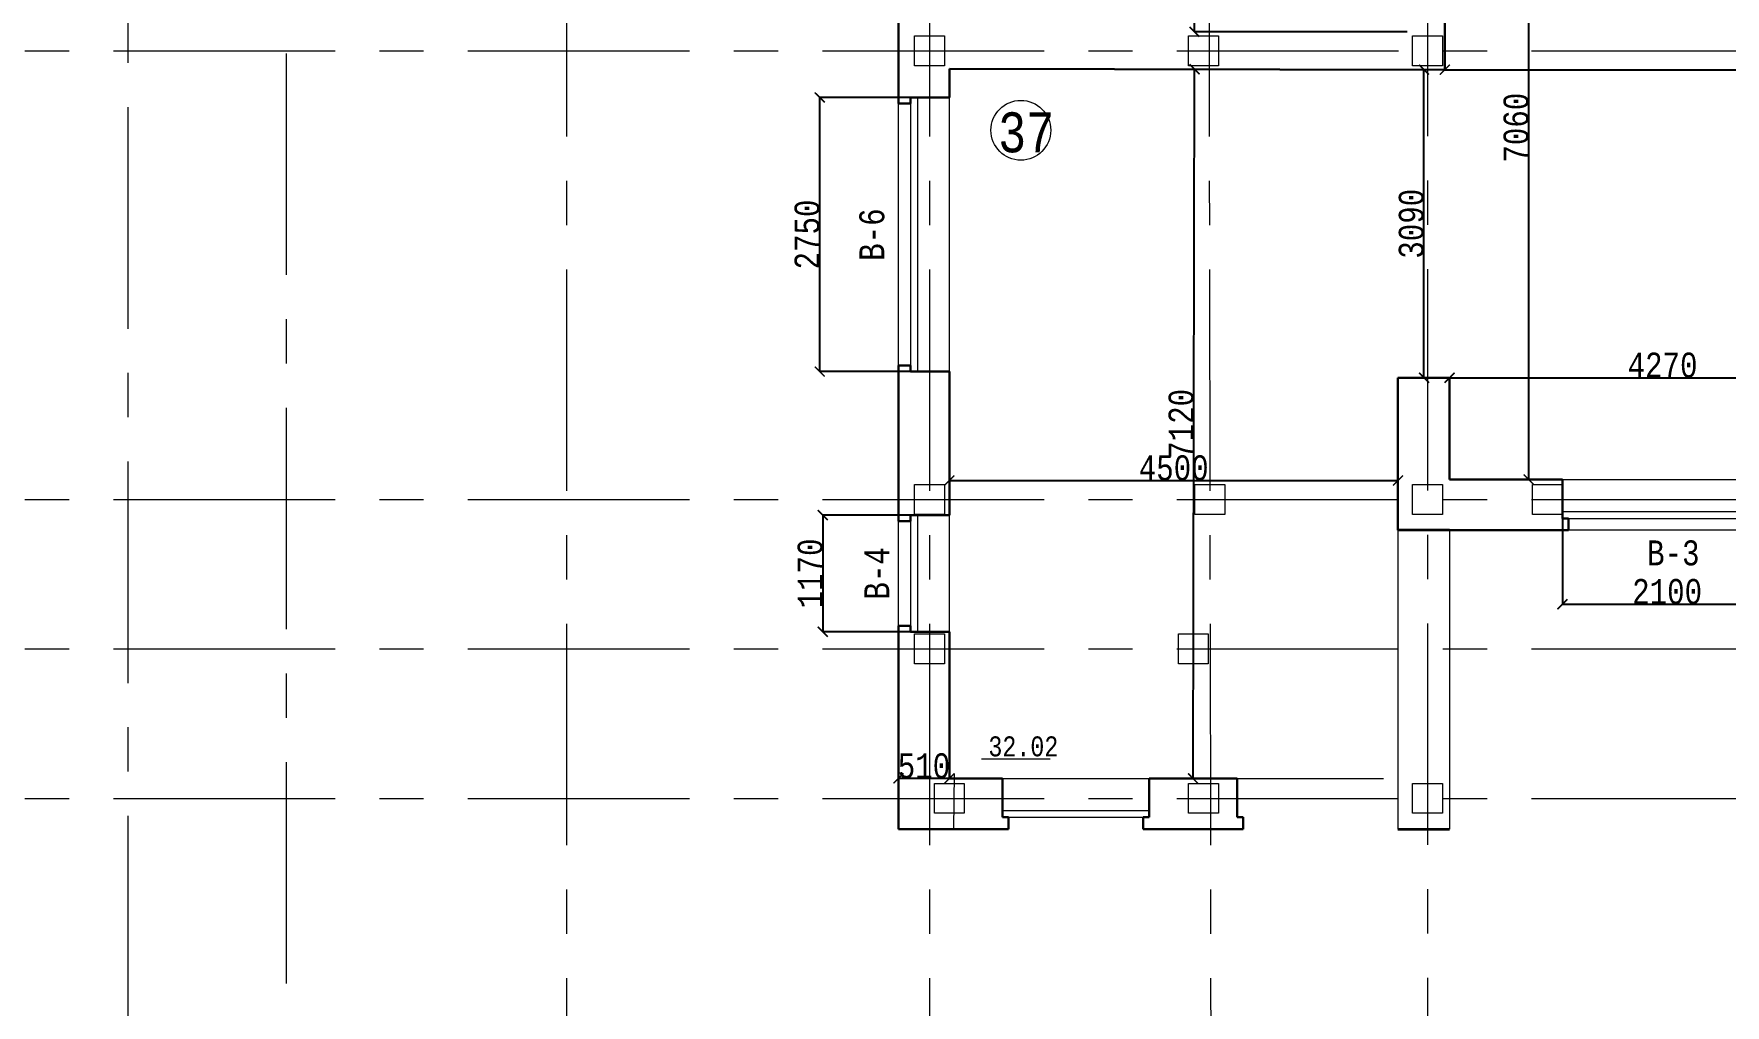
# Model space of a CAD drawing. Header units: millimetres. Extents: x -689206 to 4969298, y -1019800 to 703299.
# Drawn here: x 51259 to 68225, y -373023 to -363275 of the extents above; entities that cross this region are included whole.
import ezdxf

# ---------------------------------------------------------------- set-up
doc = ezdxf.new("R2010")
doc.units = ezdxf.units.MM
doc.linetypes.add('JIS_02_4.0', pattern=[5.5, 4, -1.5])
doc.linetypes.add('осеваяX2', pattern=[101.6, 63.5, -12.7, 12.7, -12.7])
for name, color, linetype, lineweight in [('несущие', 7, 'Continuous', 30), ('ОКНА', 250, 'Continuous', 20), ('РАЗМЕРЫ', 7, 'Continuous', 9), ('сваи', 7, 'JIS_02_4.0', 30), ('стены', 7, 'Continuous', 20)]:
    doc.layers.add(name, color=color, linetype=linetype, lineweight=lineweight)
doc.layers.add('четотам', color=7, linetype='Continuous')
doc.styles.add('Аннотативный', font='isocteur.ttf', dxfattribs={"width": 0.7, "height": 250})
doc.dimstyles.new('Аннотативный', dxfattribs={"dimscale": 0, "dimtxt": 250, "dimasz": 100, "dimexe": 1.25, "dimexo": 0.625, "dimtad": 1, "dimdec": 0, "dimtxsty": 'Аннотативный', "dimblk": 'ARCHTICK', "dimcen": 2.5, "dimadec": 0, "dimazin": 0, "dimtfac": 1, "dimtdec": 0, "dimtmove": 0, "dimatfit": 3, "dimfxl": 1, "dimarcsym": 0})

# ---------------------------------------------------------------- blocks, each defined once
blk = doc.blocks.new('_ArchTick')
at = {"color": 0, "linetype": 'ByBlock', "const_width": 0.15}
blk.add_lwpolyline([(-0.5, -0.5), (0.5, 0.5)], dxfattribs=at)
blk = doc.blocks.new('*D1684')
at = {"layer": 'Defpoints', "color": 0, "lineweight": 20, "transparency": 16777216}
for p in [(69733, -366726), (65461, -367417), (69733, -367417)]:
    blk.add_point(p, dxfattribs=at)
at = {"layer": 'стены', "color": 0, "lineweight": -2, "transparency": 16777216}
for p, q in [((65461, -367417), (65461, -366725)), ((65461, -366726), (69733, -366726)), ((69733, -367417), (69733, -366725))]:
    blk.add_line(p, q, dxfattribs=at)
at = {"layer": 'стены', "color": 0, "lineweight": -2, "transparency": 16777216, "xscale": 100, "yscale": 100, "zscale": 100, "rotation": 180}
blk.add_blockref('_ArchTick', (65461, -366726), dxfattribs=at)
at = {"layer": 'стены', "color": 0, "lineweight": -2, "transparency": 16777216, "xscale": 100, "yscale": 100, "zscale": 100}
blk.add_blockref('_ArchTick', (69733, -366726), dxfattribs=at)
at = {"layer": 'стены', "color": 0, "lineweight": 5, "transparency": 16777216, "insert": (67597, -366601), "char_height": 250, "attachment_point": 5, "style": 'Аннотативный'}
blk.add_mtext('4270', dxfattribs=at)
blk = doc.blocks.new('*D1759')
at = {"layer": 'Defpoints', "color": 0, "lineweight": 20, "transparency": 16777216}
for p in [(62902, -363630), (62902, -363630), (62887, -370747)]:
    blk.add_point(p, dxfattribs=at)
at = {"layer": 'ОКНА', "color": 0, "lineweight": -2, "transparency": 16777216}
for p, q in [((62887, -370747), (62902, -363630)), ((62902, -363630), (62903, -363630)), ((62888, -370747), (62889, -370747))]:
    blk.add_line(p, q, dxfattribs=at)
at = {"layer": 'ОКНА', "color": 0, "lineweight": -2, "transparency": 16777216, "xscale": 100, "yscale": 100, "zscale": 100}
for p, rotation in [((62902, -363630), 89.88563864919588), ((62887, -370747), 269.8856386491959)]:
    blk.add_blockref('_ArchTick', p, dxfattribs=dict(at, rotation=rotation))
at = {"layer": 'ОКНА', "color": 0, "lineweight": 5, "transparency": 16777216, "insert": (62769, -367189), "char_height": 250, "attachment_point": 5, "rotation": 89.8856, "style": 'Аннотативный'}
blk.add_mtext('7120', dxfattribs=at)
blk = doc.blocks.new('*D1760')
at = {"layer": 'Defpoints', "color": 0, "lineweight": 20, "transparency": 16777216}
for p in [(60443, -367385), (64943, -367385), (64943, -367758)]:
    blk.add_point(p, dxfattribs=at)
at = {"layer": 'ОКНА', "color": 0, "lineweight": -2, "transparency": 16777216}
for p, q in [((60443, -367385), (60443, -367759)), ((64943, -367385), (64943, -367759)), ((60443, -367758), (64943, -367758))]:
    blk.add_line(p, q, dxfattribs=at)
at = {"layer": 'ОКНА', "color": 0, "lineweight": -2, "transparency": 16777216, "xscale": 100, "yscale": 100, "zscale": 100, "rotation": 180}
blk.add_blockref('_ArchTick', (60443, -367758), dxfattribs=at)
at = {"layer": 'ОКНА', "color": 0, "lineweight": -2, "transparency": 16777216, "xscale": 100, "yscale": 100, "zscale": 100}
blk.add_blockref('_ArchTick', (64943, -367758), dxfattribs=at)
at = {"layer": 'ОКНА', "color": 0, "lineweight": 5, "transparency": 16777216, "insert": (62693, -367632), "char_height": 250, "attachment_point": 5, "style": 'Аннотативный'}
blk.add_mtext('4500', dxfattribs=at)
blk = doc.blocks.new('*D1773')
at = {"layer": 'Defpoints', "color": 0, "linetype": 'ByBlock', "lineweight": 20, "transparency": 16777216}
for p in [(59143, -363914), (60443, -363914), (60443, -366664)]:
    blk.add_point(p, dxfattribs=at)
at = {"layer": 'РАЗМЕРЫ', "color": 0, "linetype": 'ByBlock', "lineweight": -2, "transparency": 16777216}
for p, q in [((60442, -363914), (59141, -363914)), ((59143, -366664), (59143, -363914)), ((60442, -366664), (59141, -366664))]:
    blk.add_line(p, q, dxfattribs=at)
at = {"layer": 'РАЗМЕРЫ', "color": 0, "linetype": 'ByBlock', "lineweight": -2, "transparency": 16777216, "xscale": 100, "yscale": 100, "zscale": 100}
for p, rotation in [((59143, -363914), 90), ((59143, -366664), 270)]:
    blk.add_blockref('_ArchTick', p, dxfattribs=dict(at, rotation=rotation))
at = {"layer": 'РАЗМЕРЫ', "color": 0, "linetype": 'ByBlock', "lineweight": 5, "transparency": 16777216, "insert": (59017, -365289), "char_height": 250, "attachment_point": 5, "rotation": 90, "style": 'Аннотативный'}
blk.add_mtext('2750', dxfattribs=at)
blk = doc.blocks.new('*D1774')
at = {"layer": 'Defpoints', "color": 0, "linetype": 'ByBlock', "lineweight": 20, "transparency": 16777216}
for p in [(60443, -368105), (59173, -369275), (60443, -369275)]:
    blk.add_point(p, dxfattribs=at)
at = {"layer": 'РАЗМЕРЫ', "color": 0, "linetype": 'ByBlock', "lineweight": -2, "transparency": 16777216}
for p, q in [((60442, -368105), (59172, -368105)), ((59173, -368105), (59173, -369275)), ((60442, -369275), (59172, -369275))]:
    blk.add_line(p, q, dxfattribs=at)
at = {"layer": 'РАЗМЕРЫ', "color": 0, "linetype": 'ByBlock', "lineweight": -2, "transparency": 16777216, "xscale": 100, "yscale": 100, "zscale": 100}
for p, rotation in [((59173, -368105), 90), ((59173, -369275), 270)]:
    blk.add_blockref('_ArchTick', p, dxfattribs=dict(at, rotation=rotation))
at = {"layer": 'РАЗМЕРЫ', "color": 0, "linetype": 'ByBlock', "lineweight": 5, "transparency": 16777216, "insert": (59048, -368690), "char_height": 250, "attachment_point": 5, "rotation": 90, "style": 'Аннотативный'}
blk.add_mtext('1170', dxfattribs=at)
blk = doc.blocks.new('*D1801')
at = {"layer": 'Defpoints', "color": 0, "linetype": 'ByBlock', "lineweight": 20, "transparency": 16777216}
for p in [(66593, -367747), (68693, -367747), (68693, -368999)]:
    blk.add_point(p, dxfattribs=at)
at = {"layer": 'РАЗМЕРЫ', "color": 0, "linetype": 'ByBlock', "lineweight": -2, "transparency": 16777216}
for p, q in [((66593, -367748), (66593, -369000)), ((68693, -367748), (68693, -369000)), ((66593, -368999), (68693, -368999))]:
    blk.add_line(p, q, dxfattribs=at)
at = {"layer": 'РАЗМЕРЫ', "color": 0, "linetype": 'ByBlock', "lineweight": -2, "transparency": 16777216, "xscale": 100, "yscale": 100, "zscale": 100, "rotation": 180}
blk.add_blockref('_ArchTick', (66593, -368999), dxfattribs=at)
at = {"layer": 'РАЗМЕРЫ', "color": 0, "linetype": 'ByBlock', "lineweight": -2, "transparency": 16777216, "xscale": 100, "yscale": 100, "zscale": 100}
blk.add_blockref('_ArchTick', (68693, -368999), dxfattribs=at)
at = {"layer": 'РАЗМЕРЫ', "color": 0, "linetype": 'ByBlock', "lineweight": 5, "transparency": 16777216, "insert": (67643, -368873), "char_height": 250, "attachment_point": 5, "style": 'Аннотативный'}
blk.add_mtext('2100', dxfattribs=at)
blk = doc.blocks.new('*D1786')
at = {"layer": 'Defpoints', "color": 0, "linetype": 'ByBlock', "lineweight": 20, "transparency": 16777216}
for p in [(66027, -360687), (66254, -360687), (66027, -367747)]:
    blk.add_point(p, dxfattribs=at)
at = {"layer": 'РАЗМЕРЫ', "color": 0, "linetype": 'ByBlock', "lineweight": -2, "transparency": 16777216}
for p, q in [((66028, -360687), (66256, -360687)), ((66254, -367747), (66254, -360687)), ((66027, -367747), (66255, -367747))]:
    blk.add_line(p, q, dxfattribs=at)
at = {"layer": 'РАЗМЕРЫ', "color": 0, "linetype": 'ByBlock', "lineweight": -2, "transparency": 16777216, "xscale": 100, "yscale": 100, "zscale": 100}
for p, rotation in [((66254, -360687), 89.99630299813984), ((66254, -367747), 269.9963029981398)]:
    blk.add_blockref('_ArchTick', p, dxfattribs=dict(at, rotation=rotation))
at = {"layer": 'РАЗМЕРЫ', "color": 0, "linetype": 'ByBlock', "lineweight": 5, "transparency": 16777216, "insert": (66129, -364217), "char_height": 250, "attachment_point": 5, "rotation": 89.9963, "style": 'Аннотативный'}
blk.add_mtext('7060', dxfattribs=at)
blk = doc.blocks.new('*D1787')
at = {"layer": 'Defpoints', "color": 0, "linetype": 'ByBlock', "lineweight": 20, "transparency": 16777216}
for p in [(59933, -370747), (59933, -370747), (60443, -370747)]:
    blk.add_point(p, dxfattribs=at)
at = {"layer": 'РАЗМЕРЫ', "color": 0, "linetype": 'ByBlock', "lineweight": -2, "transparency": 16777216}
for p, q in [((59933, -370747), (59933, -370746)), ((60443, -370747), (59933, -370747)), ((60443, -370747), (60443, -370746))]:
    blk.add_line(p, q, dxfattribs=at)
at = {"layer": 'РАЗМЕРЫ', "color": 0, "linetype": 'ByBlock', "lineweight": -2, "transparency": 16777216, "xscale": 100, "yscale": 100, "zscale": 100, "rotation": 180}
blk.add_blockref('_ArchTick', (59933, -370747), dxfattribs=at)
at = {"layer": 'РАЗМЕРЫ', "color": 0, "linetype": 'ByBlock', "lineweight": -2, "transparency": 16777216, "xscale": 100, "yscale": 100, "zscale": 100}
blk.add_blockref('_ArchTick', (60443, -370747), dxfattribs=at)
at = {"layer": 'РАЗМЕРЫ', "color": 0, "linetype": 'ByBlock', "lineweight": 9, "transparency": 16777216, "insert": (60188, -370622), "char_height": 250, "attachment_point": 5, "style": 'Аннотативный'}
blk.add_mtext('510', dxfattribs=at)
blk = doc.blocks.new('*D1863')
at = {"layer": 'Defpoints', "color": 0, "lineweight": 20, "ltscale": 150, "transparency": 16777216}
for p in [(62902, -358971), (65043, -358971), (65034, -363255)]:
    blk.add_point(p, dxfattribs=at)
at = {"layer": 'РАЗМЕРЫ', "color": 0, "lineweight": -2, "ltscale": 150, "transparency": 16777216}
for p, q in [((65042, -358971), (62900, -358971)), ((62902, -363255), (62902, -358971)), ((65034, -363255), (62900, -363255))]:
    blk.add_line(p, q, dxfattribs=at)
at = {"layer": 'РАЗМЕРЫ', "color": 0, "lineweight": -2, "ltscale": 150, "transparency": 16777216, "xscale": 100, "yscale": 100, "zscale": 100}
for p, rotation in [((62902, -358971), 90), ((62902, -363255), 270)]:
    blk.add_blockref('_ArchTick', p, dxfattribs=dict(at, rotation=rotation))
at = {"layer": 'РАЗМЕРЫ', "color": 0, "lineweight": 5, "ltscale": 150, "transparency": 16777216, "insert": (62776, -361113), "char_height": 250, "attachment_point": 5, "rotation": 90, "style": 'Аннотативный'}
blk.add_mtext('4280', dxfattribs=at)
blk = doc.blocks.new('*D1864')
at = {"layer": 'Defpoints', "color": 0, "lineweight": 20, "ltscale": 150, "transparency": 16777216}
for p in [(65204, -363635), (65204, -363635), (65198, -366726)]:
    blk.add_point(p, dxfattribs=at)
at = {"layer": 'РАЗМЕРЫ', "color": 0, "lineweight": -2, "ltscale": 150, "transparency": 16777216}
for p, q in [((65204, -366726), (65204, -363635)), ((65205, -363635), (65205, -363635)), ((65198, -366726), (65205, -366726))]:
    blk.add_line(p, q, dxfattribs=at)
at = {"layer": 'РАЗМЕРЫ', "color": 0, "lineweight": -2, "ltscale": 150, "transparency": 16777216, "xscale": 100, "yscale": 100, "zscale": 100}
for p, rotation in [((65204, -363635), 90), ((65204, -366726), 270)]:
    blk.add_blockref('_ArchTick', p, dxfattribs=dict(at, rotation=rotation))
at = {"layer": 'РАЗМЕРЫ', "color": 0, "lineweight": 5, "ltscale": 150, "transparency": 16777216, "insert": (65078, -365181), "char_height": 250, "attachment_point": 5, "rotation": 90, "style": 'Аннотативный'}
blk.add_mtext('3090', dxfattribs=at)
blk = doc.blocks.new('*D1871')
at = {"layer": 'Defpoints', "color": 0, "lineweight": 20, "ltscale": 15000, "transparency": 16777216}
for p in [(65413, -363635), (81713, -363635), (81713, -363635)]:
    blk.add_point(p, dxfattribs=at)
at = {"layer": 'сваи', "color": 0, "lineweight": -2, "ltscale": 15000, "transparency": 16777216}
for p, q in [((65413, -363635), (81713, -363635)), ((65413, -363636), (65413, -363637)), ((81713, -363635), (81713, -363634))]:
    blk.add_line(p, q, dxfattribs=at)
at = {"layer": 'сваи', "color": 0, "lineweight": -2, "ltscale": 15000, "transparency": 16777216, "xscale": 100, "yscale": 100, "zscale": 100, "rotation": 180}
blk.add_blockref('_ArchTick', (65413, -363635), dxfattribs=at)
at = {"layer": 'сваи', "color": 0, "lineweight": -2, "ltscale": 15000, "transparency": 16777216, "xscale": 100, "yscale": 100, "zscale": 100}
blk.add_blockref('_ArchTick', (81713, -363635), dxfattribs=at)
at = {"layer": 'сваи', "color": 0, "lineweight": 5, "ltscale": 15000, "transparency": 16777216, "insert": (73563, -363510), "char_height": 250, "attachment_point": 5, "style": 'Аннотативный'}
blk.add_mtext('16300', dxfattribs=at)

msp = doc.modelspace()

# ---------------------------------------------------------------- linework, layer by layer
at = {"layer": 'несущие', "color": 18, "linetype": 'ByBlock', "lineweight": 30, "true_color": 0x000000}
msp.add_line((60052.7, -366664.3), (60442.7, -366664.3), dxfattribs=at)
at = {"layer": 'несущие', "color": 0}
for p, q in [((66592.7, -367747.4), (65460.8, -367747.4)), ((66592.7, -367747.4), (66592.7, -368137.4)), ((60442.7, -368104.8), (60052.7, -368104.8)), ((66592.7, -368137.4), (66652.7, -368137.4)), ((66652.7, -368137.4), (66652.7, -368257.4)), ((65460.8, -368257.4), (66652.7, -368257.4)), ((60052.7, -369214.8), (59932.7, -369214.8)), ((60052.7, -369274.8), (60052.7, -369214.8)), ((60442.7, -369274.8), (60052.7, -369274.8))]:
    msp.add_line(p, q, dxfattribs=at)
at = {"layer": 'несущие', "lineweight": 30}
for p, q in [((60442.7, -370747.4), (60975.9, -370747.4)), ((62445.9, -370747.4), (63328.8, -370747.4)), ((59932.7, -371257.4), (61035.9, -371257.4)), ((62385.9, -371257.4), (63388.8, -371257.4))]:
    msp.add_line(p, q, dxfattribs=at)
at = {"layer": 'ОКНА', "color": 18, "lineweight": 13, "true_color": 0x000000}
for p, q in [((60122.7, -363914.3), (60122.7, -366664.3)), ((60052.7, -363974.3), (60052.7, -366604.3)), ((60122.7, -368104.8), (60122.7, -369274.8)), ((60052.7, -368164.8), (60052.7, -369274.8)), ((60975.9, -371067.4), (62445.9, -371067.4)), ((61035.9, -371137.4), (62385.9, -371137.4))]:
    msp.add_line(p, q, dxfattribs=at)
at = {"layer": 'ОКНА', "color": 0, "lineweight": 13}
for p, q in [((66592.7, -367747.4), (68692.7, -367747.4)), ((60442.7, -369274.8), (60442.7, -368097.4)), ((68632.7, -368257.4), (66652.7, -368257.4)), ((60975.9, -370747.4), (62445.9, -370747.4)), ((63328.8, -370747.4), (64798.8, -370747.4))]:
    msp.add_line(p, q, dxfattribs=at)
at = {"layer": 'ОКНА', "lineweight": 13}
for p, q in [((66592.7, -368067.4), (68692.7, -368067.4)), ((66592.7, -368137.4), (68632.7, -368137.4))]:
    msp.add_line(p, q, dxfattribs=at)
at = {"layer": 'ОКНА', "color": 18, "lineweight": 30, "true_color": 0x000000}
for p, q in [((60975.9, -371137.4), (61035.9, -371137.4)), ((61035.9, -371257.4), (61035.9, -371137.4)), ((62445.9, -371137.4), (62385.9, -371137.4)), ((62385.9, -371137.4), (62385.9, -371257.4)), ((63328.8, -371137.4), (63388.8, -371137.4)), ((63388.8, -371257.4), (63388.8, -371137.4))]:
    msp.add_line(p, q, dxfattribs=at)
at = {"layer": 'ОКНА', "color": 7, "lineweight": 30, "true_color": 0xffffff}
for p, q in [((61035.9, -371137.4), (61035.9, -371257.4)), ((63388.8, -371137.4), (63388.8, -371257.4))]:
    msp.add_line(p, q, dxfattribs=at)
at = {"layer": 'РАЗМЕРЫ', "linetype": 'осеваяX2', "lineweight": 5, "ltscale": 35}
for p, q in [((53792.7, -379917.7), (53792.7, -330080)), ((56603.4, -330080), (56603.4, -379917.7)), ((62994.8, -330080), (63074.9, -379917.7)), ((65238.8, -330076.4), (65238.8, -379917.7)), ((52203.4, -342675.4), (52203.4, -379917.7))]:
    msp.add_line(p, q, dxfattribs=at)
at = {"layer": 'РАЗМЕРЫ', "lineweight": 30}
for p, q in [((65413.5, -363635.3), (60442.7, -363625.4)), ((60052.7, -363914.3), (60052.7, -363974.3)), ((60052.7, -363974.3), (59932.7, -363974.3)), ((59932.7, -363974.3), (60052.7, -363974.3)), ((60052.7, -366604.3), (59932.7, -366604.3)), ((60052.7, -366664.3), (60052.7, -366604.3)), ((60052.7, -368104.8), (60052.7, -368164.8)), ((59932.7, -368164.8), (60052.7, -368164.8))]:
    msp.add_line(p, q, dxfattribs=at)
at = {"layer": 'РАЗМЕРЫ', "lineweight": 13}
for p, q in [((60442.7, -366664.3), (60442.7, -363914.3)), ((59932.7, -366604.3), (59932.7, -363974.3)), ((59932.7, -369214.8), (59932.7, -368164.8))]:
    msp.add_line(p, q, dxfattribs=at)
at = {"layer": 'РАЗМЕРЫ', "lineweight": 35, "ltscale": 35}
for p, q in [((65460.8, -368257.4), (64942.8, -368257.4)), ((64942.8, -371257.4), (65460.8, -371257.4))]:
    msp.add_line(p, q, dxfattribs=at)
at = {"layer": 'РАЗМЕРЫ', "lineweight": 0, "ltscale": 35}
msp.add_line((60492.7, -370697.4), (60484.3, -371257.4), dxfattribs=at)
at = {"layer": 'РАЗМЕРЫ'}
msp.add_line((60766.1, -370549.4), (61455.3, -370549.4), dxfattribs=at)
at = {"layer": 'стены', "linetype": 'осеваяX2', "lineweight": 5, "ltscale": 35}
for p, q in [((60242.7, -330080), (60242.7, -379917.7)), ((41390, -363445.4), (108442.7, -363445.4)), ((41390, -367947.4), (108442.7, -367947.4)), ((41390, -369447.4), (108442.7, -369447.4)), ((41390, -370947.4), (108442.7, -370947.4))]:
    msp.add_line(p, q, dxfattribs=at)
at = {"layer": 'стены', "lineweight": 30}
for p, q in [((65413.5, -362893), (65413.5, -363635.3)), ((59932.7, -363127.8), (59932.7, -363974.3)), ((60442.7, -363625.4), (60442.7, -363914.3)), ((59932.7, -366604.3), (59932.7, -368164.8)), ((60442.7, -366664.3), (60442.7, -368104.8)), ((64942.8, -366726.3), (64942.8, -368257.4)), ((64942.8, -366726.3), (65452.8, -366726.3)), ((65460.8, -367747.4), (65460.8, -366734.3)), ((60442.7, -368104.8), (60052.7, -368104.8)), ((59932.7, -369214.8), (59932.7, -371257.4)), ((60442.7, -369274.8), (60442.7, -370747.4))]:
    msp.add_line(p, q, dxfattribs=at)
at = {"layer": 'стены'}
for p, q in [((59932.7, -363974.3), (59932.7, -363127.8)), ((59932.7, -363974.3), (59932.7, -363127.8)), ((59932.7, -369864.8), (59932.7, -369885.3))]:
    msp.add_line(p, q, dxfattribs=at)
at = {"layer": 'стены', "color": 18, "lineweight": 30, "true_color": 0x000000}
for p, q in [((60442.7, -363914.3), (60052.7, -363914.3)), ((60975.9, -370747.4), (60975.9, -371137.4)), ((62445.9, -371137.4), (62445.9, -370747.4)), ((63328.8, -370747.4), (63328.8, -371137.4))]:
    msp.add_line(p, q, dxfattribs=at)
at = {"layer": 'стены', "color": 7, "lineweight": 30, "true_color": 0xffffff}
msp.add_line((60052.7, -366664.3), (60442.7, -366664.3), dxfattribs=at)
at = {"layer": 'стены', "color": 1, "linetype": 'осеваяX2', "ltscale": 10}
msp.add_line((60442.7, -366664.3), (60442.7, -367174.8), dxfattribs=at)
at = {"layer": 'стены', "lineweight": 13}
for p, q in [((64942.8, -368257.4), (64942.8, -371257.4)), ((65460.8, -368257.4), (65460.8, -371257.4))]:
    msp.add_line(p, q, dxfattribs=at)
at = {"layer": 'стены', "lineweight": 20}
for points in [[(60092.7, -363295.4), (60392.7, -363295.4), (60392.7, -363595.4), (60092.7, -363595.4)], [(62842.7, -363295.4), (63142.7, -363295.4), (63142.7, -363595.4), (62842.7, -363595.4)], [(65088.8, -363295.4), (65388.8, -363295.4), (65388.8, -363595.4), (65088.8, -363595.4)], [(60092.7, -367797.4), (60392.7, -367797.4), (60392.7, -368097.4), (60092.7, -368097.4)], [(62905.6, -367797.4), (63205.6, -367797.4), (63205.6, -368097.4), (62905.6, -368097.4)], [(65088.8, -367797.4), (65388.8, -367797.4), (65388.8, -368097.4), (65088.8, -368097.4)], [(66292.7, -367797.4), (66592.7, -367797.4), (66592.7, -368097.4), (66292.7, -368097.4)], [(60092.7, -369297.4), (60392.7, -369297.4), (60392.7, -369597.4), (60092.7, -369597.4)], [(62739.9, -369297.4), (63039.9, -369297.4), (63039.9, -369597.4), (62739.9, -369597.4)], [(60292.7, -370797.4), (60592.7, -370797.4), (60592.7, -371097.4), (60292.7, -371097.4)], [(62842.7, -370797.4), (63142.7, -370797.4), (63142.7, -371097.4), (62842.7, -371097.4)], [(65088.8, -370797.4), (65388.8, -370797.4), (65388.8, -371097.4), (65088.8, -371097.4)]]:
    msp.add_lwpolyline(points, close=True, dxfattribs=at)
at = {"layer": 'четотам', "lineweight": 13}
msp.add_circle((61160, -364243), 300, dxfattribs=at)

# ---------------------------------------------------------------- texts
at = {"layer": 'РАЗМЕРЫ', "lineweight": 13, "ltscale": 150, "insert": (60932, -364063.1), "char_height": 401.1, "width": 1460, "attachment_point": 1, "style": 'Аннотативный'}
msp.add_mtext('37', dxfattribs=at)
at = {"layer": 'РАЗМЕРЫ', "lineweight": 20, "ltscale": 150, "char_height": 250, "width": 922.913, "attachment_point": 1, "rotation": 90, "style": 'Аннотативный'}
for s, insert in [('В-6', (59540, -365553)), ('В-4', (59590, -368953))]:
    msp.add_mtext(s, dxfattribs=dict(at, insert=insert))
at = {"layer": 'РАЗМЕРЫ', "lineweight": 20, "ltscale": 150, "insert": (67442, -368358.8), "char_height": 250, "width": 922.913, "attachment_point": 1, "style": 'Аннотативный'}
msp.add_mtext('В-3', dxfattribs=at)
at = {"layer": 'РАЗМЕРЫ', "insert": (60834.3, -370325.4), "char_height": 200, "width": 656.117, "attachment_point": 1, "style": 'Аннотативный'}
msp.add_mtext('32.02', dxfattribs=at)

# ---------------------------------------------------------------- dimensions: what is measured, and where the dimension line sits
at = {"layer": 'ОКНА', "lineweight": 5}
dim = msp.add_aligned_dim(p1=(62887.3, -370747.4), p2=(62901.5, -363630.3), distance=0, text='7120', dimstyle='Аннотативный', dxfattribs=at)
dim.commit()
dim.dimension.update_dxf_attribs({"geometry": '*D1759', "text_midpoint": (62768.8, -367188.6)})
dim = msp.add_aligned_dim(p1=(60442.7, -367384.6), p2=(64942.8, -367384.6), distance=-373, dimstyle='Аннотативный', dxfattribs=at)
dim.commit()
dim.dimension.update_dxf_attribs({"geometry": '*D1760', "text_midpoint": (62692.7, -367632)})
at = {"layer": 'РАЗМЕРЫ', "lineweight": 5, "ltscale": 150}
for base, p1, p2, text, picture, middle in [((62901.5, -358971.3), (65034.2, -363254.5), (65042.8, -358971.3), '4280', '*D1863', (62775.9, -361112.9)), ((65203.9, -363634.9), (65197.8, -366726.3), (65203.9, -363634.9), '3090', '*D1864', (65078.3, -365180.6))]:
    dim = msp.add_linear_dim(base=base, p1=p1, p2=p2, angle=90, text=text, dimstyle='Аннотативный', dxfattribs=at)
    dim.commit()
    dim.dimension.update_dxf_attribs({"geometry": picture, "text_midpoint": middle})
at = {"layer": 'РАЗМЕРЫ', "linetype": 'ByBlock', "lineweight": 5}
dim = msp.add_aligned_dim(p1=(66026.7, -367747.4), p2=(66027.2, -360687.3), distance=-227.2, dimstyle='Аннотативный', dxfattribs=at)
dim.commit()
dim.dimension.update_dxf_attribs({"geometry": '*D1786', "text_midpoint": (66128.6, -364217.4)})
at = {"layer": 'РАЗМЕРЫ', "color": 18, "linetype": 'ByBlock', "lineweight": 5, "true_color": 0x000000}
for base, p1, p2, picture, middle in [((59142.7, -363914.3), (60442.7, -366664.3), (60442.7, -363914.3), '*D1773', (59017.1, -365289.3)), ((59173.3, -369274.8), (60442.7, -368104.8), (60442.7, -369274.8), '*D1774', (59047.7, -368689.8))]:
    dim = msp.add_linear_dim(base=base, p1=p1, p2=p2, angle=90, dimstyle='Аннотативный', dxfattribs=at)
    dim.commit()
    dim.dimension.update_dxf_attribs({"geometry": picture, "text_midpoint": middle})
dim = msp.add_linear_dim(base=(68692.7, -368998.5), p1=(66592.7, -367747.4), p2=(68692.7, -367747.4), dimstyle='Аннотативный', dxfattribs=at)
dim.commit()
dim.dimension.update_dxf_attribs({"geometry": '*D1801', "text_midpoint": (67642.7, -368872.9)})
at = {"layer": 'РАЗМЕРЫ', "color": 18, "linetype": 'ByBlock', "lineweight": 9, "true_color": 0x000000}
dim = msp.add_aligned_dim(p1=(60442.7, -370747.4), p2=(59932.7, -370747.4), distance=0, dimstyle='Аннотативный', dxfattribs=at)
dim.commit()
dim.dimension.update_dxf_attribs({"geometry": '*D1787', "text_midpoint": (60187.7, -370621.8)})
at = {"layer": 'сваи', "lineweight": 5, "ltscale": 15000}
dim = msp.add_linear_dim(base=(81712.8, -363635.4), p1=(65413.5, -363635.3), p2=(81712.8, -363635.4), text='16300', dimstyle='Аннотативный', dxfattribs=at)
dim.commit()
dim.dimension.update_dxf_attribs({"geometry": '*D1871', "text_midpoint": (73563.1, -363509.7)})
at = {"layer": 'стены', "lineweight": 5}
dim = msp.add_linear_dim(base=(69732.8, -366726.3), p1=(65460.8, -367417.4), p2=(69732.8, -367417.4), text='4270', dimstyle='Аннотативный', dxfattribs=at)
dim.commit()
dim.dimension.update_dxf_attribs({"geometry": '*D1684', "text_midpoint": (67596.8, -366600.7)})

doc.saveas('drawing.dxf')
